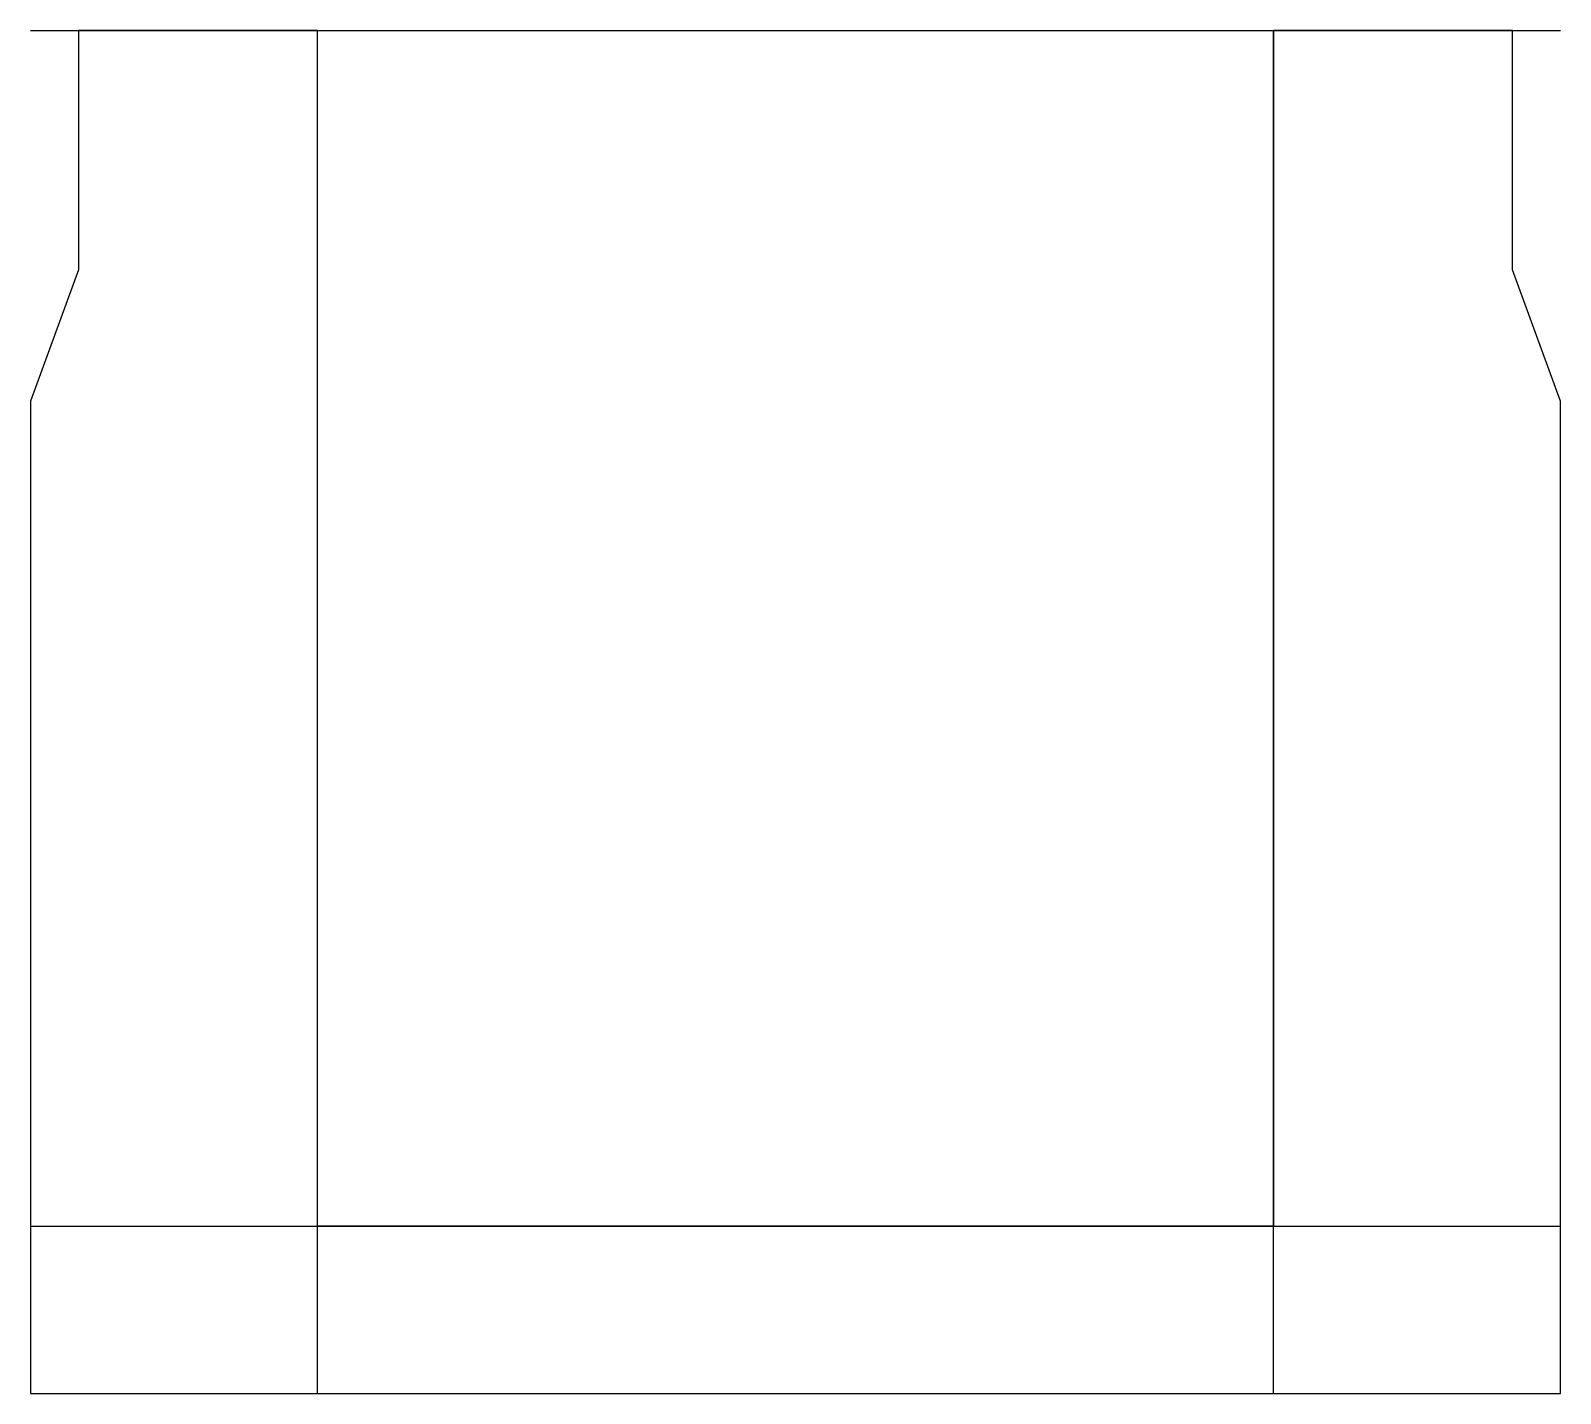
# Model space of a CAD drawing. Extents: x -120 to 520, y -570 to 0.
import ezdxf

# ---------------------------------------------------------------- set-up
doc = ezdxf.new("R2010")
doc.units = 0
doc.layers.get('0').update_dxf_attribs({"linetype": 'CONTINUOUS'})

msp = doc.modelspace()

# ---------------------------------------------------------------- linework, layer by layer
at = {"linetype": 'CONTINUOUS'}
for p, q in [((-120, 0), (520, 0)), ((0, 0), (-100, 0)), ((-100, 0), (-100, -100)), ((0, -570), (0, 0)), ((0, -500), (0, 0)), ((400, -570), (400, 0)), ((500, 0), (400, 0)), ((400, 0), (400, -500)), ((500, -100), (500, 0)), ((-100, -100), (-120, -154.95)), ((520, -154.95), (500, -100)), ((-120, -154.95), (-120, -570)), ((520, -570), (520, -154.95)), ((-120, -500), (520, -500)), ((400, -500), (0, -500)), ((-120, -570), (520, -570))]:
    msp.add_line(p, q, dxfattribs=at)

doc.saveas('drawing.dxf')
